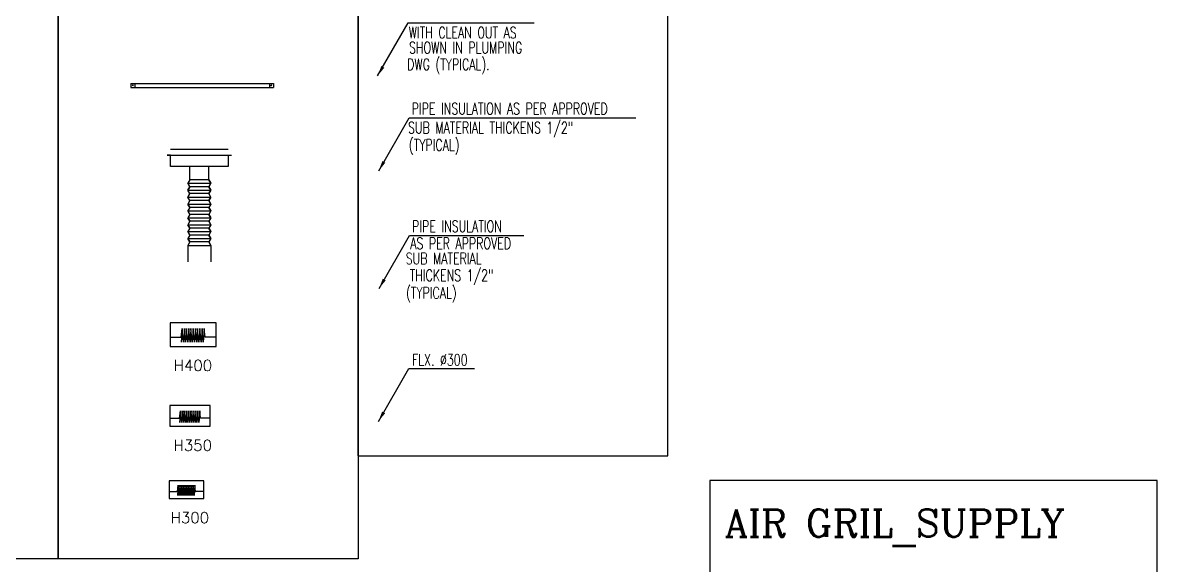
# Model space of a CAD drawing. Extents: x 462150 to 584251, y 35809 to 87318.
# Drawn here: x 565491 to 575352, y 73707 to 78422 of the extents above; entities that cross this region are included whole.
import ezdxf

# ---------------------------------------------------------------- set-up
doc = ezdxf.new("R2010")
doc.units = 0
doc.header["$LTSCALE"] = 500
doc.header["$MEASUREMENT"] = 0
for name, color, linetype in [('AC-FLEXIBLE', 2, 'Continuous'), ('AC-S.C.D.', 150, 'Continuous'), ('AC-SUPPLY DUCT', 4, 'Continuous'), ('AC-SUPPORT', 124, 'Continuous'), ('AC-TEXT', 7, 'Continuous'), ('AC.VD.', 41, 'Continuous'), ('HVAC-EH', 220, 'Continuous'), ('PL-W-TEXT', 7, 'Continuous')]:
    doc.layers.add(name, color=color, linetype=linetype)
doc.styles.add('FF-LOOP', font='romanc.shx', dxfattribs={"height": 2})
doc.styles.add('SECOND fainl$0$ROMANS', font='ROMANS.shx', dxfattribs={"width": 0.7, "height": 100})
doc.dimstyles.new('SECOND fainl$0$DIM-100', dxfattribs={"dimscale": 100, "dimtxt": 100, "dimasz": 0.9, "dimexe": 0.3, "dimexo": 0.3, "dimgap": 0.3, "dimtad": 1, "dimdec": 0, "dimrnd": 10, "dimzin": 0, "dimdsep": 46, "dimtxsty": 'SECOND fainl$0$ROMANS', "dimcen": 0, "dimdle": 2, "dimclrd": 30, "dimclre": 30, "dimclrt": 7, "dimadec": 0, "dimazin": 0, "dimtfac": 1, "dimtdec": 0, "dimtix": 1, "dimtmove": 2, "dimatfit": 3, "dimfxl": 0, "dimtolj": 1, "dimtzin": 0, "dimarcsym": 0})

# ---------------------------------------------------------------- blocks, each defined once
blk = doc.blocks.new('eh')
at = {"layer": 'HVAC-EH', "color": 242, "ltscale": 10}
for p, q in [((-92.09444228215784, -108.9039609776391), (-83.93063622674698, -44.79331788593861)), ((-83.73632874793775, -44.79331788593861), (-90.73362559823157, -148.536066909666)), ((-73.9669291007606, -148.536066909666), (-83.73632874793775, -44.79331788593861)), ((-66.96963225046679, -44.79331788593861), (-73.9669291007606, -148.536066909666)), ((-57.20023260328964, -148.536066909666), (-66.96963225046679, -44.79331788593861)), ((-50.20293575299583, -44.79331788593861), (-57.20023260328964, -148.536066909666)), ((-40.43353610581867, -148.536066909666), (-50.20293575299583, -44.79331788593861)), ((-33.43623925552486, -44.79331788593861), (-40.43353610581867, -148.536066909666)), ((-23.66683960834772, -148.536066909666), (-33.43623925552486, -44.79331788593861)), ((-16.66954275805391, -44.79331788593861), (-23.66683960834772, -148.536066909666)), ((-6.900143110876762, -148.536066909666), (-16.66954275805391, -44.79331788593861)), ((0.0971537394170503, -44.79331788593861), (-6.900143110876762, -148.536066909666)), ((9.866553386594193, -148.536066909666), (0.0971537394170503, -44.79331788593861)), ((16.86385023688801, -44.79331788593861), (9.866553386594193, -148.536066909666)), ((26.63324988406515, -148.536066909666), (16.86385023688801, -44.79331788593861)), ((33.63054673435897, -44.79331788593861), (26.63324988406515, -148.536066909666)), ((43.39994638153611, -148.536066909666), (33.63054673435897, -44.79331788593861)), ((50.39724323182992, -44.79331788593861), (43.39994638153611, -148.536066909666)), ((60.16664287900707, -148.536066909666), (50.39724323182992, -44.79331788593861)), ((67.16393972930088, -44.79331788593861), (60.16664287900707, -148.536066909666)), ((76.93333937647802, -148.536066909666), (67.16393972930088, -44.79331788593861)), ((83.93063622677181, -44.79331788593861), (76.93333937647802, -148.536066909666)), ((92.09444228218271, -108.9039609776391), (83.93063622677181, -44.79331788593861)), ((-175.3152082950338, -108.9039609776391), (-92.09444228215784, -108.9039609776391)), ((175.3152082950587, -108.9039609776391), (92.09444228218271, -108.9039609776391))]:
    blk.add_line(p, q, dxfattribs=at)
at = {"layer": 'HVAC-EH', "color": 2, "ltscale": 10}
blk.add_lwpolyline([(-175.3152082949423, -180.1234252857249), (175.3152082950587, -180.1234252857249), (175.3152082950587, 0), (-175.3152082949423, 0)], close=True, dxfattribs=at)
blk = doc.blocks.new('H400')
at = {"layer": 'HVAC-EH', "xscale": 1.142857142855064, "yscale": 1.142857142855064, "zscale": 1.142857142855064}
blk.add_blockref('eh', (-200.3602380514494, 205.8553431837208), dxfattribs=at)
blk = doc.blocks.new('H350')
at = {"layer": 'HVAC-EH'}
blk.add_blockref('eh', (-175.3152082950546, 180.1234252857248), dxfattribs=at)
blk = doc.blocks.new('H300')
at = {"layer": 'HVAC-EH', "xscale": 0.8555524389084894, "yscale": 0.8555524389084894, "zscale": 0.8555524389084894}
blk.add_blockref('eh', (-149.9913540345878, 154.105035807097), dxfattribs=at)
blk = doc.blocks.new('*U185')
at = {"layer": 'AC-SUPPORT'}
for p, q in [((502.7254109657259, 0, 0.0002385879889689), (-736.0692062557538, 0, -1.37066370871e-05)), ((-736.0522719896436, 2.91038e-11, -1.36998170019e-05), (-736.0522719897017, -35.15116858063266, 0.0001493468103985)), ((-702.035637971585, 2.91038e-11), (-702.0356379716433, -35.15116858063266, 0.0001630466273977)), ((468.7257112136466, 2.91038e-11), (468.7257112137193, -35.15116858063266, 0.0001630466274008)), ((502.7423452317051, 2.91038e-11, -1.36998169988e-05), (502.7423452317779, -35.15116858063266, 0.0001493468104016)), ((502.7423452317779, -35.15116858066176, 0.0004016414364545), (-736.0522719897017, -35.15116858063266, 0.0001493468103985)), ((502.7423452317779, -35.15116858066176, 0.0004016414364545), (497.7036709503335, -35.15116858066176, 0.0004016414364545)), ((502.7423452317779, -35.15116858066176, 0.0004016414364545), (497.7036709503335, -35.15116858066176, 0.0004016414364545))]:
    blk.add_line(p, q, dxfattribs=at)
at = {"layer": 'AC-SUPPORT', "const_width": 7.915933192576366}
for points, elevation in [([(-714.1808390403786, -17.5040551268321, 1), (-722.096772233086, -17.5040551268321, 1)], -0.0001043786083193), ([(-714.1808390403786, -17.5040551268321, 1), (-722.096772233086, -17.5040551268321, 1)], -0.0001043786083193), ([(480.8709122824547, -17.13636798251537, -1), (488.7868454751623, -17.13636798251537, -1)], 0.0004016414364545), ([(480.8709122824547, -17.13636798251537, -1), (488.7868454751623, -17.13636798251537, -1)], 0.0004016414364545)]:
    blk.add_lwpolyline(points, format="xyb", close=True, dxfattribs=dict(at, elevation=elevation))

msp = doc.modelspace()

# ---------------------------------------------------------------- linework, layer by layer
for p, q in [((568405.3310930829, 74659.17864260977), (568405.331093083, 84745.00455308445)), ((571097.6166362173, 74659.17864260977), (571097.6166362173, 84745.00455308445)), ((568405.3310930829, 74659.17864260977), (571097.6166362173, 74659.17864260977))]:
    msp.add_line(p, q)
for points in [[(563191.5336452987, 84745.00455308445), (565798.4323691909, 84745.00455308445), (565798.4323691909, 73764.23088394215), (563191.5336452987, 73764.23088394215)], [(565798.4323691909, 84745.00455308445), (568405.331093083, 84745.00455308445), (568405.331093083, 73764.23088394215), (565798.4323691909, 73764.23088394215)], [(571462.2384391815, 64775.55084822481), (575352.0714646511, 64775.55084822481), (575352.0714646508, 74444.83517734242), (571462.2384391811, 74444.83517734242)]]:
    msp.add_lwpolyline(points, close=True)
at = {"layer": 'AC-FLEXIBLE'}
for p, q in [((566943.254691333, 77056.82299782176), (566925.9342180587, 77026.82299393845)), ((566943.254691333, 77056.82299782176), (566925.9342180587, 77026.82299393845)), ((566925.9342180587, 77026.82299393845), (567125.9342180587, 77026.82303877606)), ((566925.9342180587, 77026.82299393845), (566943.2547047841, 76996.82299782166)), ((566943.2547047841, 76996.82299782166), (566925.9342180587, 77026.82299393845)), ((566925.9342180587, 77026.82299393845), (566943.2547047841, 76996.82299782166)), ((566943.2547047841, 76996.82299782166), (566925.9342180587, 77026.82299393845)), ((566943.2547047841, 76996.82299782166), (566925.9342180587, 77026.82299393845)), ((567108.613731333, 77056.82303489135), (566943.254691333, 77056.82299782176)), ((567108.613731333, 77056.82303489135), (567125.9342180587, 77026.82303877606)), ((567125.9342180587, 77026.82303877606), (567108.613731333, 77056.82303489135)), ((567125.9342180587, 77026.82303877606), (567108.613731333, 77056.82303489135)), ((567125.9342180587, 77026.82303877606), (567108.6137447844, 76996.82303489135)), ((567125.9342180587, 77026.82303877606), (567108.6137447844, 76996.82303489135)), ((567108.6137447844, 76996.82303489135), (567125.9342180587, 77026.82303877606)), ((567125.9342180587, 77026.82303877606), (567108.6137447844, 76996.82303489135)), ((566925.93423151, 76966.82299393845), (566943.2547047841, 76996.82299782166)), ((566943.2547047841, 76996.82299782166), (566925.93423151, 76966.82299393845)), ((566943.2547047841, 76996.82299782166), (566925.93423151, 76966.82299393845)), ((566925.93423151, 76966.82299393845), (567125.93423151, 76966.82303877606)), ((566943.2547182355, 76936.82299782166), (566925.93423151, 76966.82299393845)), ((566925.9342449611, 76906.82299393845), (566943.2547182355, 76936.82299782166)), ((566943.2547182355, 76936.82299782166), (566925.9342449611, 76906.82299393845)), ((567108.6137447844, 76996.82303489135), (566943.2547047841, 76996.82299782166)), ((567108.6137582356, 76936.82303489135), (566943.2547182355, 76936.82299782166)), ((567125.93423151, 76966.82303877606), (567108.6137447844, 76996.82303489135)), ((567108.6137447844, 76996.82303489135), (567125.93423151, 76966.82303877606)), ((567125.93423151, 76966.82303877606), (567108.6137447844, 76996.82303489135)), ((567108.6137582356, 76936.82303489135), (567125.93423151, 76966.82303877606)), ((567125.93423151, 76966.82303877606), (567108.6137582356, 76936.82303489135)), ((567125.9342449611, 76906.82303877606), (567108.6137582356, 76936.82303489135)), ((566925.9342449611, 76906.82299393845), (567125.9342449611, 76906.82303877606)), ((566943.2547316867, 76876.82299782166), (566925.9342449611, 76906.82299393845)), ((566943.2547316867, 76876.82299782166), (566925.9342584123, 76846.82299393845)), ((566925.9342584123, 76846.82299393845), (567125.9342584123, 76846.82303877606)), ((566925.9342584123, 76846.82299393845), (566943.2547451379, 76816.82299782166)), ((566943.2547451379, 76816.82299782166), (566925.9342584123, 76846.82299393845)), ((567108.6137716867, 76876.82303489135), (566943.2547316867, 76876.82299782166)), ((567108.6137716867, 76876.82303489135), (566943.2547316867, 76876.82299782166)), ((567108.6137716867, 76876.82303489135), (567125.9342449611, 76906.82303877606)), ((567125.9342449611, 76906.82303877606), (567108.6137716867, 76876.82303489135)), ((567108.6137716867, 76876.82303489135), (567125.9342584123, 76846.82303877606)), ((567125.9342584123, 76846.82303877606), (567108.6137716867, 76876.82303489135)), ((567125.9342584123, 76846.82303877606), (567108.613785138, 76816.82303489135)), ((566943.2547451379, 76816.82299782166), (566925.9342718634, 76786.82299393845)), ((566925.9342718634, 76786.82299393845), (567125.9342718635, 76786.82303877606)), ((566925.9342718634, 76786.82299393845), (566943.2547585892, 76756.82299782166)), ((566943.2547585892, 76756.82299782166), (566925.9342718634, 76786.82299393845)), ((566943.2547585892, 76756.82299782166), (566925.9342853145, 76726.82299393845)), ((566925.9342853145, 76726.82299393845), (567125.9342853145, 76726.82303877606)), ((566925.9342853145, 76726.82299393845), (566943.2547720404, 76696.82299782166)), ((566943.2547720404, 76696.82299782166), (566925.9342853145, 76726.82299393845)), ((567108.613785138, 76816.82303489135), (566943.2547451379, 76816.82299782166)), ((567108.613798589, 76756.82303489135), (566943.2547585892, 76756.82299782166)), ((567108.613785138, 76816.82303489135), (567125.9342718635, 76786.82303877606)), ((567125.9342718635, 76786.82303877606), (567108.613785138, 76816.82303489135)), ((567125.9342718635, 76786.82303877606), (567108.613798589, 76756.82303489135)), ((567108.613798589, 76756.82303489135), (567125.9342853145, 76726.82303877606)), ((567125.9342853145, 76726.82303877606), (567108.613798589, 76756.82303489135)), ((567125.9342853145, 76726.82303877606), (567108.6138120403, 76696.82303489135)), ((566943.2547720404, 76696.82299782166), (566925.9342987658, 76666.82299393845)), ((566925.9342987658, 76666.82299393845), (567125.934298766, 76666.82303877606)), ((566925.9342987658, 76666.82299393845), (566943.2547854915, 76636.82299782176)), ((566943.2547854915, 76636.82299782176), (566925.9342987658, 76666.82299393845)), ((566943.2547854915, 76636.82299782176), (566925.934312217, 76606.82299393845)), ((567108.6138120403, 76696.82303489135), (566943.2547720404, 76696.82299782166)), ((567108.6138254914, 76636.82303489135), (566943.2547854915, 76636.82299782176)), ((567108.6138120403, 76696.82303489135), (567125.934298766, 76666.82303877606)), ((567125.934298766, 76666.82303877606), (567108.6138120403, 76696.82303489135)), ((567125.934298766, 76666.82303877606), (567108.6138254914, 76636.82303489135)), ((567108.6138254914, 76636.82303489135), (567125.934312217, 76606.82303877606)), ((567125.934312217, 76606.82303877606), (567108.6138254914, 76636.82303489135)), ((566925.934312217, 76606.82299393845), (567125.934312217, 76606.82303877606)), ((566925.934312217, 76606.82299393845), (566943.2547989428, 76576.82299782166)), ((566943.2547989428, 76576.82299782166), (566925.934312217, 76606.82299393845)), ((566943.2547989428, 76576.82299782166), (566925.9343256685, 76546.82299393845)), ((566925.9343256685, 76546.82299393845), (567125.9343256685, 76546.82303877606)), ((566925.9343256685, 76546.82299393845), (566943.2548123939, 76516.82299782166)), ((566943.2548123939, 76516.82299782166), (566925.9343256685, 76546.82299393845)), ((567108.613838943, 76576.82303489135), (566943.2547989428, 76576.82299782166)), ((567125.934312217, 76606.82303877606), (567108.613838943, 76576.82303489135)), ((567108.613838943, 76576.82303489135), (567125.9343256685, 76546.82303877606)), ((567125.9343256685, 76546.82303877606), (567108.613838943, 76576.82303489135)), ((567125.9343256685, 76546.82303877606), (567108.6138523938, 76516.82303489135)), ((566943.2548123939, 76516.82299782166), (566925.9343391196, 76486.82299393845)), ((566925.9343391196, 76486.82299393845), (567125.9343391196, 76486.82303877606)), ((567108.6138523938, 76516.82303489135), (566943.2548123939, 76516.82299782166)), ((567108.6138523938, 76516.82303489135), (567125.9343391196, 76486.82303877606)), ((567125.9343391196, 76486.82303877606), (567108.6138523938, 76516.82303489135))]:
    msp.add_line(p, q, dxfattribs=at)
at = {"layer": 'AC-S.C.D.', "color": 2, "elevation": -0.0304293178868524}
for points in [[(566808.6981132126, 77521.93909162265, 0, 40.01399382659729, 0), (566848.7106588058, 77452.63198515464, 0, 0, 0), (566905.8907203746, 77353.50731562365, 0, 0, 0)], [(567025.3525823479, 77542.50649827704, 0, 40.01399382659729, 0), (567025.354254628, 77462.47851061657, 0, 0, 0), (567025.3972034852, 77348.04399787614, 0, 0, 0)], [(567242.0533449005, 77521.93909162265, 0, 40.01399382659729, 0), (567202.0407993072, 77452.63198515464, 0, 0, 0), (567144.8607377382, 77353.50731562365, 0, 0, 0)]]:
    msp.add_lwpolyline(points, format="xyseb", dxfattribs=at)
at = {"layer": 'AC-S.C.D.'}
for points in [[(566775.9341777051, 77322.35766386964), (567275.9341777051, 77322.35777596365)], [(567275.9341889143, 77272.35777596365), (567275.934211333, 77172.35777596365), (566775.934211333, 77172.35766386976), (566775.9341889143, 77272.35766386976), (566745.9341889143, 77272.35765714335), (567305.9341889143, 77272.35778268865)]]:
    msp.add_lwpolyline(points, dxfattribs=at)
at = {"layer": 'AC-SUPPLY DUCT'}
for p, q in [((566943.2547059478, 77056.82356949135), (566943.2546800466, 77172.35770138045)), ((567108.613745948, 77056.82360656396), (567108.6137200467, 77172.35773845295)), ((567108.613745948, 77056.82360656396), (566943.2547059478, 77056.82356949135)), ((566925.9343537344, 76486.82356560965), (567125.9343537344, 76486.82361044726)), ((566925.9343537344, 76486.82356560965), (566925.9343686571, 76345.62378592476, 0.0057054971037831)), ((567125.9343537344, 76486.82361044726), (567125.9343686571, 76345.62380706205, 0.0057054971037827))]:
    msp.add_line(p, q, dxfattribs=at)

# ---------------------------------------------------------------- block references
at = {"layer": 'AC-SUPPORT', "xscale": -1}
msp.add_blockref('*U185', (566933.2332851354, 77895.20385161556, -0.000385338108771), dxfattribs=at)
at = {"layer": 'AC.VD.', "linetype": 'Continuous'}
for name, p in [('H400', (567173.0133321285, 75609.60696262124, -2.29457843778e-05)), ('H350', (567120.6232554456, 74915.28409061846, -2.29457843778e-05)), ('H300', (567065.0788439526, 74286.64815870086))]:
    msp.add_blockref(name, p, dxfattribs=at)

# ---------------------------------------------------------------- texts
at = {"layer": 'AC-TEXT', "style": 'SECOND fainl$0$ROMANS', "width": 0.7}
for s, p in [('WITH CLEAN OUT AS', (568845.2930660021, 78286.55115803135, 2.29457967872e-05)), ('SHOWN IN PLUMPING  ', (568848.3190367576, 78154.85991014345, 2.29457967872e-05)), (' DWG (TYPICAL).', (568784.0449830492, 78009.65241082865, 2.29457967872e-05)), ('PIPE INSULATION AS PER APPROVED ', (568871.4657507259, 77624.91463915215, 2.2923188117e-05)), (' SUB MATERIAL THICKENS 1/2" ', (568791.8996679073, 77460.03293980166, 2.29457967872e-05)), (' (TYPICAL)', (568799.2747436576, 77309.85891887345, 2.29457967859e-05)), ('PIPE INSULATION', (568874.8546862712, 76603.27352837134, 2.2923188117e-05)), ('AS PER APPROVED ', (568859.3883489814, 76454.52687027105, 2.29457967872e-05)), (' SUB MATERIAL', (568771.6695395675, 76323.37121479615, 2.29457967872e-05)), ('THICKENS 1/2" ', (568854.5101984337, 76177.22021265284, 2.29457967872e-05)), (' (TYPICAL)', (568774.0446153176, 76025.29127694176, 2.29457967859e-05)), ('FLX. %%C300', (568874.5230984112, 75442.47750671615, 2.29457967872e-05))]:
    msp.add_text(s, height=100, dxfattribs=at).set_placement(p)
at = {"layer": 'PL-W-TEXT', "style": 'FF-LOOP'}
for s, height, p in [('H400', 95.25600000000004, (566802.9813964729, 75396.62844079146, -2.29457843778e-05)), ('H350', 95.25600000000004, (566801.4943614035, 74702.30556878855, -2.29457843778e-05)), ('H300', 95.25600000000004, (566776.4337096851, 74073.66963687105)), ('AIR GRIL_SUPPLY', 238.1400000000001, (571590.8596367792, 73955.44458480382, 0.0009729561700114))]:
    msp.add_text(s, height=height, dxfattribs=at).set_placement(p)

# ---------------------------------------------------------------- leaders
at = {"layer": 'AC-TEXT'}
for points in [[(568575.5895597972, 77960.47966969865, 2.29457843778e-05), (568841.1446361376, 78420.43455409954, 2.29457843778e-05), (569936.3541654564, 78420.43455402656, 2.29457843778e-05)], [(568584.9234975202, 77135.03504037365, 2.29457693351e-05), (568850.4785738604, 77594.98992477317, 2.29457693351e-05), (570819.677396996, 77594.98992467625, 2.29457693351e-05)], [(568588.0491041223, 76112.58637384135, 2.29457843778e-05), (568853.6041804625, 76572.54125823935, 2.29457843778e-05), (569845.7915805916, 76572.54125817076, 2.29457843778e-05)], [(568582.6321209994, 74958.13709697085, 2.29457843778e-05), (568848.1871973396, 75418.09198137175, 2.29457843778e-05), (569418.0944037994, 75418.09198131214, 2.29457843778e-05)]]:
    msp.add_leader(points, dimstyle='SECOND fainl$0$DIM-100', override={"dimgap": 0.3, "dimtad": 0, "dimclrd": 7}, dxfattribs=at)

doc.saveas('drawing.dxf')
